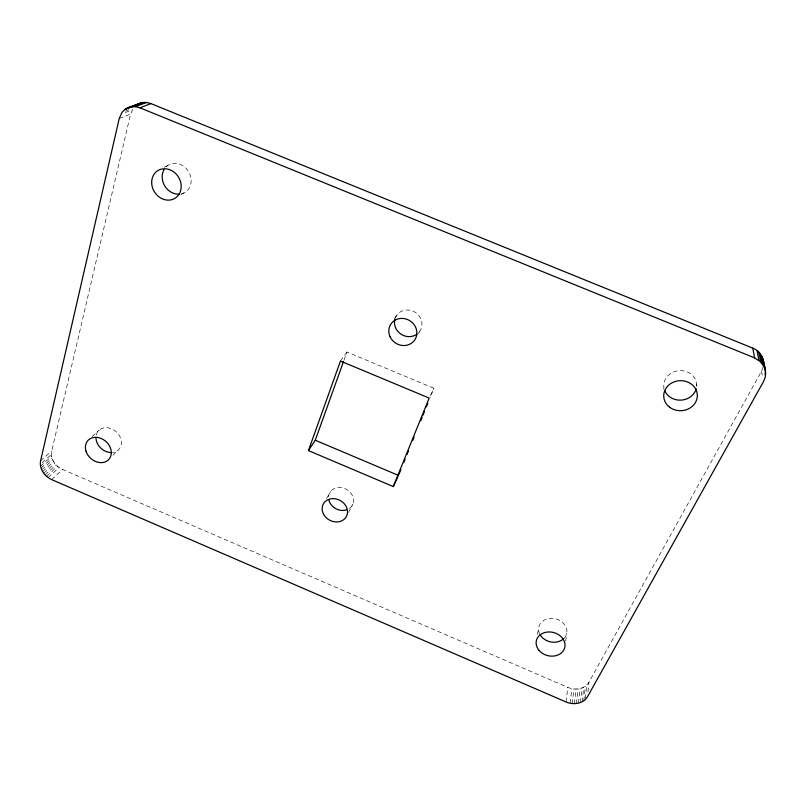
<?xml version="1.0" encoding="UTF-8"?>
<svg xmlns="http://www.w3.org/2000/svg" width="806" height="806" viewBox="0 0 806 806"><rect width="100%" height="100%" fill="white"/><g stroke="black" fill="none" stroke-linecap="round" stroke-linejoin="round"><path stroke-width="0.6" stroke-dasharray="4.03 3.02" d="M663.822 389.177L663.842 386.89A16.473 14.77 -3.3 0 1 680.476 370.619A16.473 14.77 -3.3 0 1 696.586 386.94M763.191 366.861L761.509 371.203L588.924 682.229C584.713 689.332 574.91 690.49 567.847 687.387L62.596 469.455C55.644 466.412 50.163 458.775 51.745 450.977L130.572 114.109L133.343 108.085M587.947 691.941L588.924 682.229M585.388 698.379L586.758 684.999M583.826 700.767L585.347 686.168M582.194 701.754L583.745 687.145M580.401 702.55L581.982 687.931M578.466 703.134L580.088 688.515M576.441 703.497L578.093 688.878M574.346 703.628L576.038 689.019M572.22 703.537L573.943 688.939M570.094 703.225L571.867 688.636M566.003 701.945L567.847 687.387M565.681 641.123L566.799 633.042M537.451 634.503L538.67 627.662M343.981 360.242L346.943 352.01L433.92 388.25L430.152 397.549M430.233 395.887L433.92 388.25M348.524 512.374L352.887 504.072M326.501 498.571L330.581 491.459M418.314 333.664L419.452 331.699M394.386 318.823L396.874 315.045M340.454 361.048L346.943 352.01M113.021 455.259L118.089 450.242M51.685 479.62L62.596 469.455M92.186 436.52L99.198 430.051M48.159 477.615L59.13 467.49M46.547 476.336L57.548 466.231M45.065 474.895L56.098 464.81M43.756 473.313L54.818 463.259M42.627 471.631L53.71 461.596M41.7 469.858L52.813 459.853M40.995 468.044L52.128 458.06M40.532 466.2L51.675 456.246M42.164 462.715L51.453 454.443M40.582 460.861L51.745 450.977M180.866 194.76L183.879 192.966M164.122 167.326L169.331 164.626M119.228 118.502L130.572 114.109M125.353 112.508L132.164 109.918M125.414 111.077L128.809 109.797M761.509 371.203L762.667 376.886M696.646 384.029L696.787 386.326M539.627 633.818A14.327 11.778 13.9 0 1 554.054 618.555A14.327 11.778 13.9 0 1 564.633 637.697M96.216 435.089A13.853 11.234 42.1 0 1 109.132 427.996A13.853 11.234 42.1 0 1 121.313 440.993A13.853 11.234 42.1 0 1 112.548 452.519M166.328 166.701A15.949 13.893 58.3 0 1 188.866 172.101A15.949 13.893 58.3 0 1 181.592 193.793M328.566 496.818A12.916 11.042 29 0 1 346.52 489.373A12.916 11.042 29 0 1 349.3 508.546M395.242 318.038A14.034 13.047 32.4 0 1 415.574 312.547A14.034 13.047 32.4 0 1 417.911 333.372"/><path stroke-width="1.21" d="M765.68 374.709C764.854 364.796 763.584 352.091 752.744 348.121L150.913 103.601L146.541 102.463L142.199 102.594L125.091 109.294L122.018 112.356L119.228 118.502L40.582 460.861C39.02 468.8 44.622 476.527 51.685 479.62L566.003 701.945C573.167 705.099 583.151 704.001 587.463 696.797L763.594 381.429L765.317 377.017L765.206 372.463M308.426 450.604L340.454 361.048L429.175 398.073L393.288 486.552L308.426 450.604L315.257 440.227L343.558 361.42M399 474.281L400.884 469.626M403.715 462.654L405.136 459.168M407.02 454.513L408.44 451.028M412.682 440.56L414.103 437.074M420.712 420.803L422.122 417.317M423.069 414.989L424.48 411.503M426.374 406.849L427.785 403.363M393.288 486.552L398.003 476.548M136.375 105.072L140.123 103.118M128.91 107.309L135.448 106.644L139.901 107.803L150.913 103.601M135.448 106.644L146.541 102.463M131.015 106.765L142.199 102.594M125.091 109.294L135.247 105.495M133.212 106.543L144.345 102.372M126.925 108.155L138.169 103.954M139.901 107.803L754.648 357.914L760.844 361.954L764.713 367.858M315.257 440.227L398.527 475.439M762.597 357.874L765.7 372.382M761.63 355.789L763.725 365.733M760.36 353.854L762.436 363.758M758.799 352.081L760.844 361.954M756.995 350.519L758.99 360.363M752.744 348.121L754.648 357.914M763.242 360.06L763.564 362.307M563.918 638.483A14.327 11.778 13.9 0 1 540.141 634.796M696.193 388.845A16.473 14.77 -3.3 0 1 681.07 400.129A16.473 14.77 -3.3 0 1 664.769 390.628M111.49 452.579A13.853 11.234 42.1 0 1 95.964 438.212M179.174 194.155A15.949 13.893 58.3 0 1 164.827 186.045A15.949 13.893 58.3 0 1 164.051 169.592M346.59 509.866A12.916 11.042 29 0 1 328.808 499.811M417.024 334.097A14.034 13.047 32.4 0 1 400.854 334.087A14.034 13.047 32.4 0 1 394.89 319.116M539.023 650.371A14.609 11.929 14.2 0 0 563.878 649.848A14.609 11.929 14.2 0 0 548.815 631.954A14.609 11.929 14.2 0 0 539.023 650.371M669.605 407.221A16.825 15.032 -2.6 0 0 697.069 398.285A16.825 15.032 -2.6 0 0 674.914 381.581A16.825 15.032 -2.6 0 0 669.605 407.221M86.03 451.209A14.105 11.365 41.9 0 0 107.964 460.276A14.105 11.365 41.9 0 0 101.103 438.454A14.105 11.365 41.9 0 0 86.03 451.209M151.669 182.468A16.281 14.125 57.7 0 0 173.844 198.921A16.281 14.125 57.7 0 0 173.804 171.95A16.281 14.125 57.7 0 0 151.669 182.468M390.114 336.817A14.327 13.259 32.3 0 0 414.324 340.535A14.327 13.259 32.3 0 0 404.078 318.572A14.327 13.259 32.3 0 0 390.114 336.817M323.438 513.986A13.158 11.193 29 0 0 345.431 518.016A13.158 11.193 29 0 0 335.639 498.833A13.158 11.193 29 0 0 323.438 513.986"/></g></svg>
